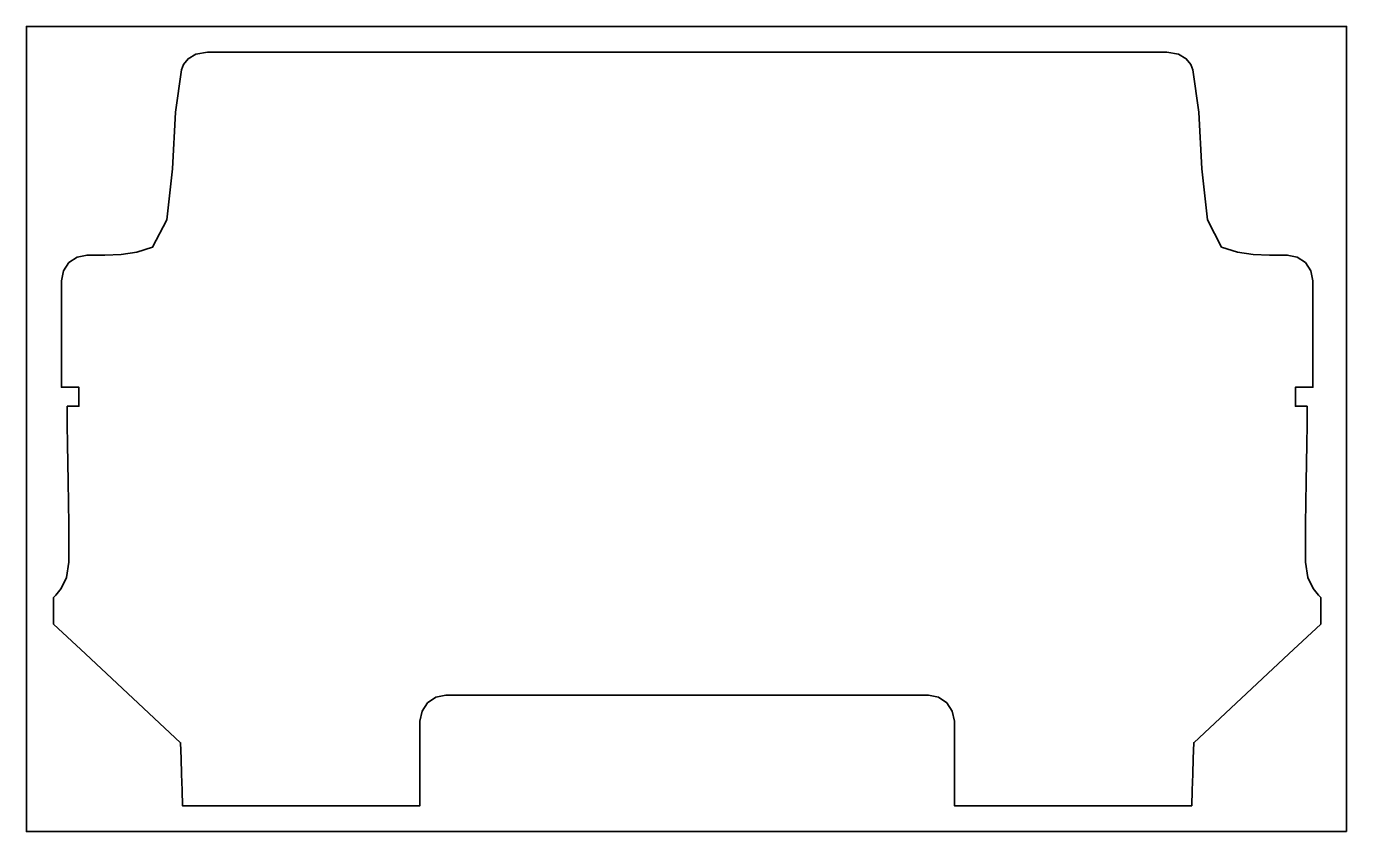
# Model space of a CAD drawing. Header units: millimetres. Extents: x -150 to 360, y -7 to 304.
import ezdxf

# ---------------------------------------------------------------- set-up
doc = ezdxf.new("R2010")
doc.units = ezdxf.units.MM
doc.header["$MEASUREMENT"] = 0
doc.layers.get('0').update_dxf_attribs({"lineweight": 0})
doc.layers.add('Safety', color=7, linetype='Continuous', lineweight=0)

msp = doc.modelspace()

# ---------------------------------------------------------------- linework, layer by layer
at = {"color": 18, "lineweight": 35, "true_color": 0x000000}
msp.add_lwpolyline([(12.03, 45.46), (8.14, 44.67), (4.96, 42.53), (2.82, 39.35), (2.03, 35.46), (2.03, 27.27), (2.03, 19.07), (2.03, 10.88), (2.03, 2.69), (-20.93, 2.69), (-43.9, 2.69), (-66.87, 2.69), (-89.83, 2.69), (-90.01, 8.78), (-90.19, 14.87), (-90.36, 20.97), (-90.54, 27.06), (-90.54, 27.06), (-90.54, 27.06), (-90.54, 27.06), (-90.54, 27.06), (-102.83, 38.55), (-115.12, 50.04), (-127.41, 61.53), (-139.7, 73.02), (-139.7, 75.59), (-139.7, 78.15), (-139.7, 80.72), (-139.7, 83.28), (-138.77, 84.18), (-136.72, 86.82), (-134.68, 91.1), (-133.75, 96.93), (-133.85, 111.66), (-134.07, 128.23), (-134.28, 142.5), (-134.38, 150.32), (-134.38, 152.06), (-134.38, 154.11), (-134.38, 156.01), (-134.38, 157.3), (-133.26, 157.3), (-132.14, 157.3), (-131.02, 157.3), (-129.9, 157.3), (-129.9, 159.16), (-129.9, 161.01), (-129.9, 162.86), (-129.9, 164.71), (-131.59, 164.71), (-133.29, 164.71), (-134.98, 164.71), (-136.68, 164.71), (-136.68, 175), (-136.68, 185.29), (-136.68, 195.57), (-136.68, 205.86), (-135.9, 209.74), (-133.77, 212.92), (-130.61, 215.06), (-126.73, 215.86), (-119.85, 215.85), (-113.56, 216.05), (-107.52, 216.93), (-101.37, 218.94), (-95.91, 229.44), (-93.74, 249.28), (-92.6, 271.09), (-90.27, 287.49), (-89.39, 289.54), (-87.64, 291.81), (-84.67, 293.64), (-80.11, 294.4), (12.64, 294.4), (105.38, 294.4), (198.13, 294.4), (290.88, 294.4), (295.44, 293.64), (298.41, 291.81), (300.16, 289.54), (301.04, 287.49), (303.37, 271.09), (304.51, 249.28), (306.68, 229.44), (312.14, 218.94), (318.29, 216.93), (324.33, 216.05), (330.62, 215.85), (337.5, 215.86), (341.38, 215.06), (344.54, 212.92), (346.67, 209.74), (347.45, 205.86), (347.45, 195.57), (347.45, 185.29), (347.45, 175), (347.45, 164.71), (345.75, 164.71), (344.06, 164.71), (342.36, 164.71), (340.67, 164.71), (340.67, 162.86), (340.67, 161.01), (340.67, 159.16), (340.67, 157.3), (341.79, 157.3), (342.91, 157.3), (344.03, 157.3), (345.15, 157.3), (345.15, 156.01), (345.15, 154.11), (345.15, 152.06), (345.15, 150.32), (345.05, 142.5), (344.84, 128.23), (344.62, 111.66), (344.52, 96.93), (345.45, 91.1), (347.49, 86.82), (349.54, 84.18), (350.47, 83.28), (350.47, 80.72), (350.47, 78.15), (350.47, 75.59), (350.47, 73.02), (338.18, 61.53), (325.89, 50.04), (313.6, 38.55), (301.31, 27.06), (301.31, 27.06), (301.31, 27.06), (301.31, 27.06), (301.31, 27.06), (301.13, 20.97), (300.96, 14.87), (300.78, 8.78), (300.6, 2.69), (277.64, 2.69), (254.67, 2.69), (231.7, 2.69), (208.74, 2.69), (208.74, 10.88), (208.74, 19.07), (208.74, 27.27), (208.74, 35.46), (207.95, 39.35), (205.81, 42.53), (202.63, 44.67), (198.74, 45.46), (152.06, 45.46), (105.38, 45.46), (58.71, 45.46)], close=True, dxfattribs=at)
at = {"layer": 'Safety', "color": 18, "lineweight": 35, "true_color": 0x000000}
msp.add_lwpolyline([(360.47, -7.31), (-150.21, -7.31), (-150.21, 304.35), (360.47, 304.35)], close=True, dxfattribs=at)

doc.saveas('drawing.dxf')
